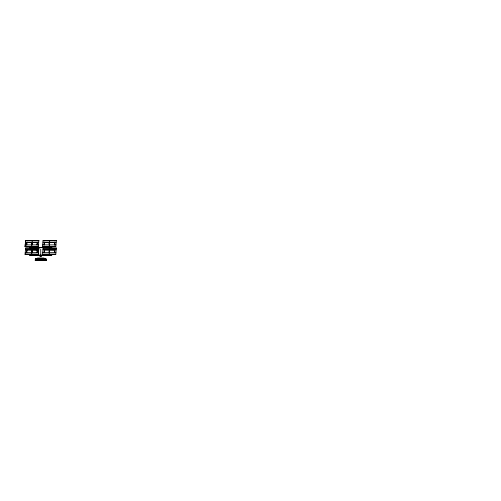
<?xml version="1.0" encoding="UTF-8"?>
<svg xmlns="http://www.w3.org/2000/svg" width="501" height="501" viewBox="0 0 501 501"><rect width="100%" height="100%" fill="white"/><g stroke="black" fill="none" stroke-linecap="round" stroke-linejoin="round"><path stroke-width="0.75" d="M39.654 260.533L39.736 258.416M38.615 260.533L38.777 258.416M37.663 260.533L37.894 258.416M36.823 260.533L37.124 258.416M36.135 260.533L36.485 258.416M38.846 240.467L38.339 246.642L25.088 246.642L25.595 240.467L38.884 240.549L25.595 240.467M25.088 246.642L25.632 240.549M25.088 254.239L25.595 248.064L38.846 248.064L38.339 254.239L25.05 254.157L38.339 254.239M26.835 244.826L27.073 242.083M37.469 249.961L26.772 249.68L26.528 252.698M26.829 252.416L27.073 249.68M31.72 244.826L31.939 242.365L27.048 242.365M31.713 246.642L32.258 240.549M32.026 244.826L32.246 242.365L37.162 242.365M31.72 252.416L31.939 249.961L27.048 249.961M31.713 254.239L32.258 248.139M32.026 252.416L32.246 249.961L37.162 249.961M36.917 244.826L37.162 242.083M36.917 252.416L37.162 249.68M37.469 249.68L37.224 252.698M38.301 254.157L38.846 248.064M56.319 240.467L55.811 246.642L42.56 246.642L43.067 240.467L56.356 240.549L43.067 240.467M56.319 248.064L55.811 254.239L42.56 254.239L43.067 248.064L56.356 248.139L43.067 248.064M44.307 244.826L44.551 242.083M54.941 249.961L44.245 249.68L44 252.698M44.307 252.416L44.551 249.68M49.198 244.826L49.417 242.365M49.186 246.642L49.731 240.549M49.505 244.826L49.724 242.365L54.634 242.365M49.198 252.416L49.417 249.961M49.186 254.239L49.731 248.139M49.505 252.416L49.724 249.961L54.634 249.961M54.39 244.826L54.634 242.083M54.39 252.416L54.634 249.68M54.941 249.68L54.697 252.698M35.627 260.533L36.016 258.416M35.308 260.533L35.721 258.416M35.308 259.449L35.202 260.533L46.267 260.533L45.841 258.416L35.627 258.416L35.308 259.449L39.673 259.449M40.343 255.516L41.113 255.56M40.731 259.9C43.061 257.608 38.251 258.378 40.731 260.533M40.356 247.544L41.126 247.694L40.356 247.538M25.445 242.146L38.696 242.146M42.917 242.146L56.168 242.146M44.526 242.365L49.442 242.365M31.356 243.592L32.139 243.592M48.829 243.592L49.612 243.592M25.2 244.889L38.452 244.889M42.673 244.889L55.924 244.889M25.05 246.567L38.339 246.642M38.884 248.139L25.595 248.064M25.445 249.742L38.696 249.742M42.917 249.742L56.168 249.742M44.526 249.961L49.442 249.961M31.356 251.189L32.139 251.189M48.829 251.189L49.612 251.189M25.2 252.479L38.452 252.479M42.673 252.479L55.924 252.479M39.948 255.936L41.514 255.936M39.948 256.587L41.514 256.587M37.481 258.021L43.988 258.021M40.731 259.449L46.161 259.449M55.811 246.642L42.56 246.642M55.811 254.239L42.56 254.239M45.748 258.416L46.161 260.533M45.453 258.416L45.841 260.533M44.984 258.416L45.334 260.533M44.345 258.416L44.645 260.533M43.574 258.416L43.806 260.533M42.691 258.416L42.848 260.533M41.733 258.416L41.815 260.533M54.941 242.365L54.697 245.108M44.245 242.365L44 245.108M40.731 249.116L40.731 255.322M37.469 242.365L37.224 245.108M26.772 242.365L26.528 245.108M51.803 247.519L29.665 247.732L51.803 247.519M51.803 255.115L29.665 255.322L51.803 255.115"/></g></svg>
